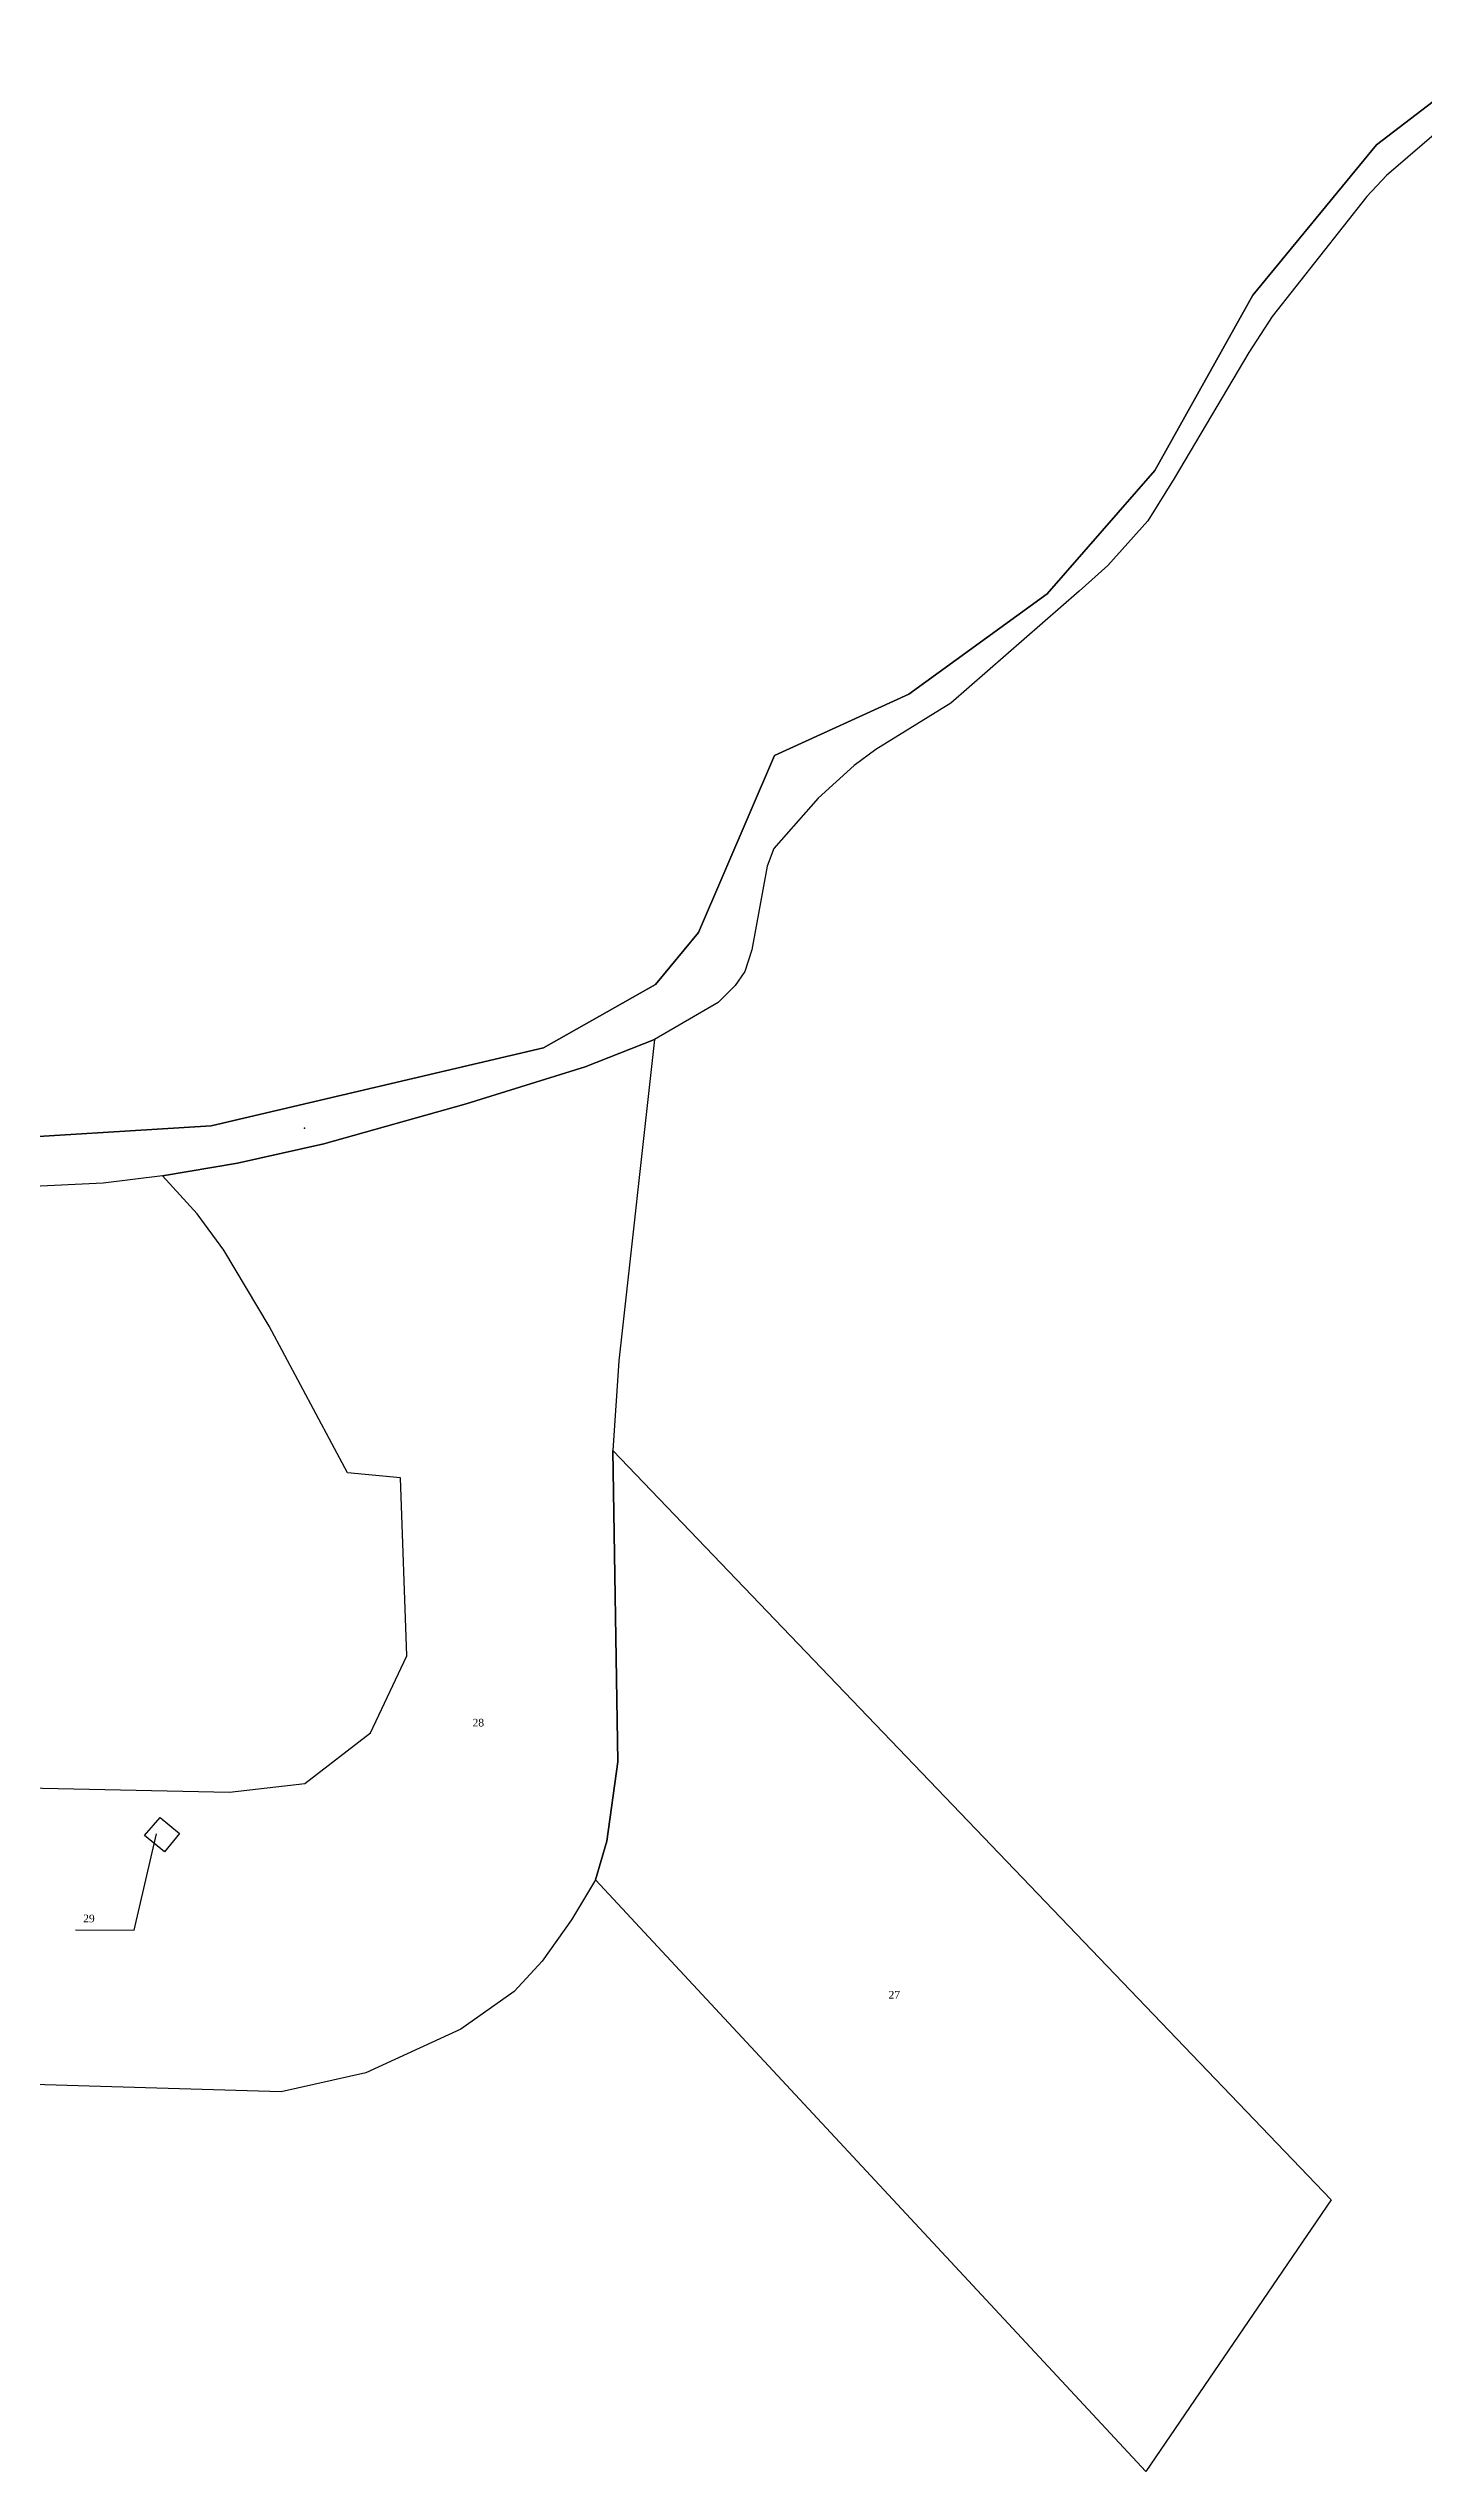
# Model space of a CAD drawing. Extents: x 1205702 to 1209329, y 6150197 to 6152796.
# Drawn here: x 1206760 to 1207121, y 6151874 to 6152509 of the extents above; entities that cross this region are included whole.
import ezdxf

# ---------------------------------------------------------------- set-up
doc = ezdxf.new("R2010")
doc.units = 0
doc.linetypes.add('CONTINU', pattern=[0])
doc.layers.get('0').update_dxf_attribs({"linetype": 'CONTINU'})
for name, color, linetype in [('1FLECHEFL', 7, 'CONTINU'), ('1LIEUDIT', 7, 'CONTINU'), ('1PARCELLE', 7, 'CONTINU'), ('1SECTION', 7, 'CONTINU'), ('1SUBDSECT', 7, 'CONTINU'), ('1TRONFLUV', 7, 'CONTINU'), ('1TROUPARCELLE', 7, 'CONTINU'), ('3BATIDUR', 7, 'CONTINU'), ('3FLECHEPAR', 7, 'CONTINU'), ('3PARCELLETEX', 7, 'CONTINU')]:
    doc.layers.add(name, color=color, linetype=linetype)
doc.styles.get("Standard").update_dxf_attribs({"font": 'Times New Roman'})

# ---------------------------------------------------------------- blocks, each defined once
blk = doc.blocks.new('FLECHRU1')
blk.add_point((0, 0))

msp = doc.modelspace()

# ---------------------------------------------------------------- linework, layer by layer
at = {"layer": '1LIEUDIT'}
msp.add_lwpolyline([(1207141.29, 6152508.72), (1207108.24, 6152483.45), (1207075.84, 6152444.04), (1207050.12, 6152398.09), (1207021.9, 6152365.82), (1206985.67, 6152339.48), (1206950.45, 6152323.39), (1206930.54, 6152277.03), (1206919.29, 6152263.4), (1206889.97, 6152246.82), (1206802.8, 6152226.4), (1206740.51, 6152222.48), (1206615.47, 6152245.06), (1206553.01, 6152249.39), (1206526.56, 6152241.09), (1206397.68, 6152149.36)], dxfattribs=at)
at = {"layer": '1PARCELLE'}
for points in [[(1207133.87, 6152495.14), (1207110.84, 6152475.43), (1207105.73, 6152469.94), (1207080.89, 6152438.44), (1207074.75, 6152429.01), (1207055.18, 6152395.98), (1207048.29, 6152384.89), (1207037.8, 6152373.21), (1207030.34, 6152366.45), (1206996.65, 6152337.1), (1206977.03, 6152325.01), (1206971.35, 6152320.84), (1206961.92, 6152312.26), (1206950.28, 6152299.02), (1206948.56, 6152294.45), (1206944.52, 6152272.51), (1206942.72, 6152266.83), (1206940.12, 6152263.17), (1206935.74, 6152258.7), (1206919, 6152249.02), (1206909.67, 6152164.78), (1206908.13, 6152141.3), (1207096.38, 6151944.89), (1207047.76, 6151873.69), (1206903.56, 6152028.76), (1206897.28, 6152018.28), (1206889.57, 6152007.45), (1206882.24, 6151999.53), (1206868.23, 6151989.61), (1206843.38, 6151978.16), (1206821.15, 6151973.16), (1206770.83, 6151974.66), (1206634.64, 6151978.78)], [(1206636.15, 6152055.44), (1206807.61, 6152051.73), (1206827.41, 6152054.05), (1206844.63, 6152067.31), (1206854.13, 6152087.49), (1206852.48, 6152134.13), (1206838.58, 6152135.39), (1206818.08, 6152173.89), (1206806.14, 6152193.78), (1206799.15, 6152203.32), (1206790.06, 6152213.25), (1206809.75, 6152216.55), (1206832.36, 6152221.64), (1206869.68, 6152232.11), (1206900.81, 6152241.8), (1206919, 6152249.02), (1206909.67, 6152164.78), (1206908.13, 6152141.3), (1206909.4, 6152059.7), (1206906.54, 6152038.86), (1206903.56, 6152028.76), (1206897.28, 6152018.28), (1206889.57, 6152007.45), (1206882.24, 6151999.53), (1206868.23, 6151989.61), (1206843.38, 6151978.16), (1206821.15, 6151973.16), (1206770.83, 6151974.66), (1206770.83, 6151974.66), (1206634.64, 6151978.78)], [(1206636.15, 6152055.44), (1206807.61, 6152051.73), (1206827.41, 6152054.05), (1206844.63, 6152067.31), (1206854.13, 6152087.49), (1206852.48, 6152134.13), (1206838.58, 6152135.39), (1206818.08, 6152173.89), (1206806.14, 6152193.78), (1206799.15, 6152203.32), (1206790.06, 6152213.25), (1206774.51, 6152211.31), (1206754.44, 6152210.38)]]:
    msp.add_lwpolyline(points, dxfattribs=at)
for points in [[(1206908.13, 6152141.3), (1207096.38, 6151944.89), (1207047.76, 6151873.69), (1206903.56, 6152028.76), (1206906.54, 6152038.86), (1206909.4, 6152059.7), (1206908.13, 6152141.3)], [(1206794.53, 6152040.87), (1206790.65, 6152036.11), (1206785.39, 6152040.37), (1206789.48, 6152045.1), (1206794.53, 6152040.87)]]:
    msp.add_lwpolyline(points, close=True, dxfattribs=at)
at = {"layer": '1SECTION'}
msp.add_lwpolyline([(1206397.68, 6152149.36), (1206526.56, 6152241.09), (1206553.01, 6152249.39), (1206615.47, 6152245.06), (1206740.51, 6152222.48), (1206802.8, 6152226.4), (1206889.97, 6152246.82), (1206919.29, 6152263.4), (1206930.54, 6152277.03), (1206950.45, 6152323.39), (1206985.67, 6152339.48), (1207021.9, 6152365.82), (1207050.12, 6152398.09), (1207075.84, 6152444.04), (1207108.24, 6152483.45), (1207141.29, 6152508.72)], dxfattribs=at)
at = {"layer": '1SUBDSECT'}
msp.add_lwpolyline([(1206397.68, 6152149.36), (1206526.56, 6152241.09), (1206553.01, 6152249.39), (1206615.47, 6152245.06), (1206740.51, 6152222.48), (1206802.8, 6152226.4), (1206889.97, 6152246.82), (1206919.29, 6152263.4), (1206930.54, 6152277.03), (1206950.45, 6152323.39), (1206985.67, 6152339.48), (1207021.9, 6152365.82), (1207050.12, 6152398.09), (1207075.84, 6152444.04), (1207108.24, 6152483.45), (1207141.29, 6152508.72)], dxfattribs=at)
at = {"layer": '1TRONFLUV'}
for points in [[(1206397.68, 6152149.36), (1206526.56, 6152241.09), (1206553.01, 6152249.39), (1206615.47, 6152245.06), (1206740.51, 6152222.48), (1206802.8, 6152226.4), (1206889.97, 6152246.82), (1206919.29, 6152263.4), (1206930.54, 6152277.03), (1206950.45, 6152323.39), (1206985.67, 6152339.48), (1207021.9, 6152365.82), (1207050.12, 6152398.09), (1207075.84, 6152444.04), (1207108.24, 6152483.45), (1207141.29, 6152508.72)], [(1207133.87, 6152495.14), (1207110.84, 6152475.43), (1207105.73, 6152469.94), (1207080.89, 6152438.44), (1207074.75, 6152429.01), (1207055.18, 6152395.98), (1207048.29, 6152384.89), (1207037.8, 6152373.21), (1207030.34, 6152366.45), (1206996.65, 6152337.1), (1206977.03, 6152325.01), (1206971.35, 6152320.84), (1206961.92, 6152312.26), (1206950.28, 6152299.02), (1206948.56, 6152294.45), (1206944.52, 6152272.51), (1206942.72, 6152266.83), (1206940.12, 6152263.17), (1206935.74, 6152258.7), (1206919, 6152249.02), (1206900.81, 6152241.8), (1206869.68, 6152232.11), (1206832.36, 6152221.64), (1206809.75, 6152216.55), (1206790.06, 6152213.25), (1206774.51, 6152211.31), (1206754.44, 6152210.38)]]:
    msp.add_lwpolyline(points, dxfattribs=at)
at = {"layer": '1TROUPARCELLE'}
msp.add_lwpolyline([(1206785.39, 6152040.37), (1206789.48, 6152045.1), (1206794.53, 6152040.87), (1206790.65, 6152036.11), (1206785.39, 6152040.37)], close=True, dxfattribs=at)
at = {"layer": '3BATIDUR'}
msp.add_lwpolyline([(1206790.65, 6152036.11), (1206785.39, 6152040.37), (1206789.48, 6152045.1), (1206794.53, 6152040.87), (1206790.65, 6152036.11)], close=True, dxfattribs=at)
at = {"layer": '3FLECHEPAR'}
msp.add_lwpolyline([(1206767.33, 6152015.64), (1206782.62, 6152015.61), (1206788.52, 6152040.85)], dxfattribs=at)

# ---------------------------------------------------------------- block references
at = {"layer": '1FLECHEFL', "rotation": 14.8}
msp.add_blockref('FLECHRU1', (1206827.33, 6152225.74), dxfattribs=at)

# ---------------------------------------------------------------- texts
at = {"layer": '3PARCELLETEX'}
for s, p in [('28', (1206871.34, 6152068.95)), ('29', (1206769.3, 6152017.64)), ('27', (1206980.37, 6151997.64))]:
    msp.add_text(s, height=2, dxfattribs=at).set_placement(p)

doc.saveas('drawing.dxf')
